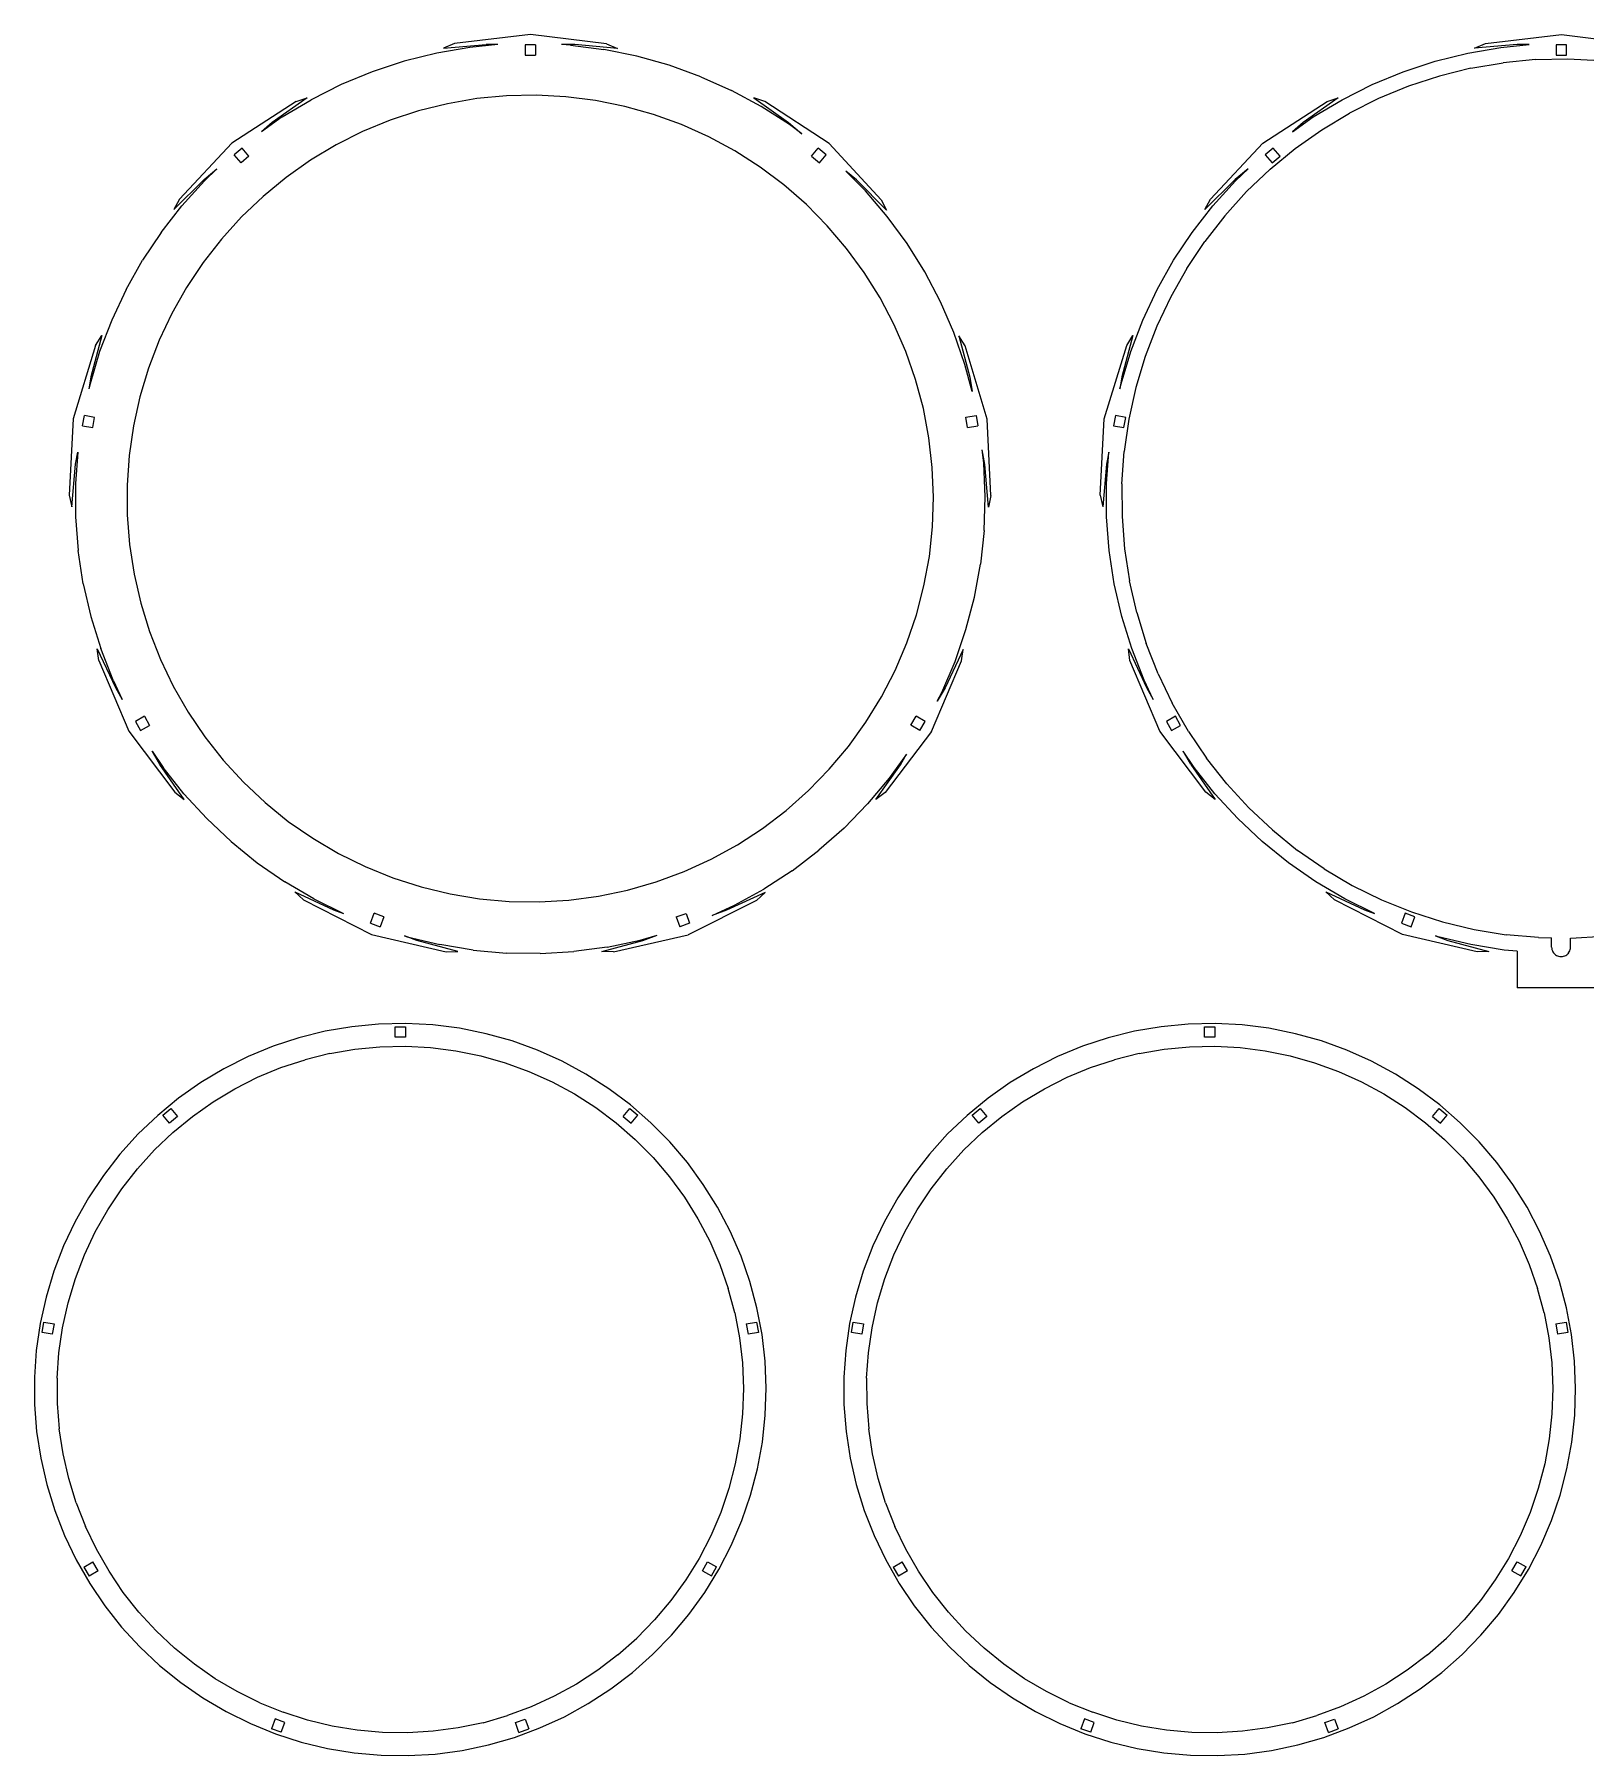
# Model space of a CAD drawing. Extents: x -761 to 761, y -265 to 265.
# Drawn here: x -378.2 to -80.7, y -65.1 to 264.9 of the extents above; entities that cross this region are included whole.
import ezdxf

# ---------------------------------------------------------------- set-up
doc = ezdxf.new("R2010")
doc.units = 0
doc.header["$MEASUREMENT"] = 0
doc.layers.get('0').update_dxf_attribs({"linetype": 'CONTINUOUS'})

msp = doc.modelspace()

# ---------------------------------------------------------------- linework, layer by layer
for p, q in [((-283.09, 264.85), (-297.68, 263.09)), ((-268.51, 263.04), (-283.09, 264.85)), ((-99.93, 263.09), (-85.34, 264.85)), ((-85.34, 264.85), (-70.76, 263.04)), ((-301.06, 261.27), (-307.32, 259.71)), ((-294.7, 262.36), (-301.06, 261.27)), ((-297.68, 263.09), (-299.76, 262.25)), ((-299.76, 262.25), (-291.61, 262.93)), ((-289.32, 262.92), (-294.7, 262.36)), ((-289.32, 262.92), (-291.61, 262.93)), ((-282.13, 262.86), (-284.13, 262.86)), ((-284.13, 262.86), (-284.13, 260.86)), ((-284.13, 260.86), (-282.13, 260.86)), ((-282.13, 262.86), (-282.13, 260.86)), ((-274.58, 262.9), (-277.17, 262.9)), ((-275.4, 262.78), (-277.17, 262.9)), ((-275.4, 262.78), (-269, 261.97)), ((-266.43, 262.18), (-274.58, 262.9)), ((-262.68, 260.69), (-269, 261.97)), ((-268.51, 263.04), (-266.43, 262.18)), ((-256.47, 258.95), (-262.68, 260.69)), ((-109.57, 259.71), (-103.31, 261.27)), ((-103.31, 261.27), (-96.95, 262.36)), ((-102.01, 262.25), (-99.93, 263.09)), ((-93.86, 262.93), (-102.01, 262.25)), ((-96.95, 262.36), (-91.57, 262.92)), ((-91.57, 262.92), (-93.86, 262.93)), ((-86.38, 262.86), (-86.38, 260.86)), ((-84.38, 262.86), (-86.38, 262.86)), ((-86.38, 260.86), (-84.38, 260.86)), ((-84.38, 260.86), (-84.38, 262.86)), ((-313.44, 257.7), (-319.4, 255.23)), ((-307.32, 259.71), (-313.44, 257.7)), ((-250.41, 256.75), (-256.47, 258.95)), ((-121.65, 255.23), (-115.69, 257.7)), ((-115.69, 257.7), (-109.57, 259.71)), ((-102.7, 258.37), (-108.75, 256.87)), ((-102.7, 258.37), (-96.56, 259.43)), ((-90.36, 260.02), (-96.56, 259.43)), ((-90.36, 260.02), (-84.13, 260.16)), ((-84.13, 260.16), (-77.91, 259.84)), ((-319.4, 255.23), (-325.16, 252.34)), ((-250.41, 256.75), (-244.52, 254.12)), ((-238.85, 251.05), (-244.52, 254.12)), ((-127.41, 252.34), (-121.65, 255.23)), ((-114.67, 254.93), (-120.42, 252.55)), ((-108.75, 256.87), (-114.67, 254.93)), ((-328.06, 251.98), (-340.39, 243.98)), ((-325.92, 252.67), (-332.62, 247.97)), ((-330.7, 249.03), (-325.16, 252.34)), ((-328.06, 251.98), (-325.92, 252.67)), ((-299.02, 251.57), (-304.57, 250.19)), ((-293.39, 252.54), (-299.02, 251.57)), ((-287.7, 253.08), (-293.39, 252.54)), ((-281.98, 253.21), (-287.7, 253.08)), ((-276.28, 252.91), (-281.98, 253.21)), ((-270.6, 252.2), (-276.28, 252.91)), ((-265, 251.06), (-270.6, 252.2)), ((-259.5, 249.52), (-265, 251.06)), ((-240.25, 252.67), (-233.57, 247.94)), ((-238.11, 251.97), (-240.25, 252.67)), ((-233.42, 247.58), (-238.85, 251.05)), ((-225.82, 243.93), (-238.11, 251.97)), ((-142.64, 243.98), (-130.31, 251.98)), ((-128.17, 252.67), (-134.87, 247.97)), ((-132.95, 249.03), (-127.41, 252.34)), ((-130.31, 251.98), (-128.17, 252.67)), ((-120.42, 252.55), (-125.99, 249.75)), ((-330.7, 249.03), (-334.71, 246.2)), ((-332.62, 247.97), (-334.71, 246.2)), ((-310, 248.4), (-315.28, 246.22)), ((-304.57, 250.19), (-310, 248.4)), ((-254.12, 247.57), (-259.5, 249.52)), ((-248.91, 245.23), (-254.12, 247.57)), ((-233.57, 247.94), (-231.05, 245.8)), ((-231.05, 245.8), (-233.42, 247.58)), ((-136.96, 246.2), (-132.95, 249.03)), ((-134.87, 247.97), (-136.96, 246.2)), ((-131.34, 246.55), (-125.99, 249.75)), ((-315.28, 246.22), (-320.39, 243.66)), ((-243.88, 242.51), (-248.91, 245.23)), ((-136.43, 242.97), (-131.34, 246.55)), ((-340.39, 243.98), (-350.42, 233.25)), ((-338.37, 243.07), (-339.9, 241.78)), ((-338.61, 240.25), (-339.9, 241.78)), ((-337.08, 241.54), (-338.61, 240.25)), ((-337.08, 241.54), (-338.37, 243.07)), ((-320.39, 243.66), (-325.3, 240.72)), ((-239.06, 239.43), (-243.88, 242.51)), ((-229.19, 241.54), (-227.9, 243.07)), ((-229.19, 241.54), (-227.66, 240.25)), ((-226.37, 241.78), (-227.9, 243.07)), ((-227.66, 240.25), (-226.37, 241.78)), ((-215.83, 233.15), (-225.82, 243.93)), ((-152.67, 233.25), (-142.64, 243.98)), ((-140.62, 243.07), (-142.15, 241.78)), ((-142.15, 241.78), (-140.86, 240.25)), ((-141.25, 239.01), (-136.43, 242.97)), ((-140.86, 240.25), (-139.33, 241.54)), ((-139.33, 241.54), (-140.62, 243.07)), ((-345.67, 237.03), (-343.22, 239.07)), ((-343.22, 239.07), (-345.62, 236.78)), ((-325.3, 240.72), (-329.97, 237.43)), ((-234.49, 236.01), (-239.06, 239.43)), ((-220.56, 236.95), (-222.6, 238.67)), ((-222.6, 238.67), (-218.86, 234.89)), ((-145.47, 239.07), (-147.92, 237.03)), ((-147.87, 236.78), (-145.47, 239.07)), ((-141.25, 239.01), (-145.76, 234.72)), ((-351.47, 231.26), (-345.67, 237.03)), ((-345.62, 236.78), (-349.95, 232)), ((-329.97, 237.43), (-334.39, 233.8)), ((-230.18, 232.25), (-234.49, 236.01)), ((-214.79, 231.16), (-220.56, 236.95)), ((-214.68, 229.98), (-218.86, 234.89)), ((-147.92, 237.03), (-153.72, 231.26)), ((-152.2, 232), (-147.87, 236.78)), ((-145.76, 234.72), (-149.94, 230.1)), ((-353.91, 226.91), (-349.95, 232)), ((-350.42, 233.25), (-351.47, 231.26)), ((-334.39, 233.8), (-338.53, 229.86)), ((-226.16, 228.18), (-230.18, 232.25)), ((-215.83, 233.15), (-214.79, 231.16)), ((-156.16, 226.91), (-152.2, 232)), ((-153.72, 231.26), (-152.67, 233.25)), ((-338.53, 229.86), (-342.37, 225.62)), ((-222.45, 223.83), (-226.16, 228.18)), ((-210.87, 224.78), (-214.68, 229.98)), ((-149.94, 230.1), (-153.77, 225.18)), ((-353.91, 226.91), (-357.49, 221.55)), ((-342.37, 225.62), (-345.88, 221.12)), ((-207.46, 219.31), (-210.87, 224.78)), ((-159.74, 221.55), (-156.16, 226.91)), ((-157.22, 220), (-153.77, 225.18)), ((-360.66, 215.93), (-357.49, 221.55)), ((-345.88, 221.12), (-349.05, 216.36)), ((-219.08, 219.22), (-222.45, 223.83)), ((-162.91, 215.93), (-159.74, 221.55)), ((-216.05, 214.37), (-219.08, 219.22)), ((-204.46, 213.6), (-207.46, 219.31)), ((-157.22, 220), (-160.29, 214.57)), ((-360.66, 215.93), (-363.41, 210.1)), ((-349.05, 216.36), (-351.86, 211.38)), ((-165.66, 210.1), (-162.91, 215.93)), ((-160.29, 214.57), (-162.94, 208.94)), ((-351.86, 211.38), (-354.29, 206.21)), ((-213.39, 209.31), (-216.05, 214.37)), ((-201.89, 207.68), (-204.46, 213.6)), ((-363.41, 210.1), (-365.72, 204.08)), ((-211.11, 204.07), (-213.39, 209.31)), ((-167.97, 204.08), (-165.66, 210.1)), ((-162.94, 208.94), (-165.17, 203.12)), ((-366.49, 205.23), (-370.78, 191.18)), ((-365.29, 207.14), (-367.39, 199.23)), ((-366.49, 205.23), (-365.29, 207.14)), ((-354.29, 206.21), (-356.34, 200.87)), ((-199.76, 201.6), (-201.89, 207.68)), ((-200.91, 207.09), (-198.83, 199.17)), ((-199.72, 205.18), (-200.91, 207.09)), ((-195.48, 191.11), (-199.72, 205.18)), ((-173.03, 191.18), (-168.74, 205.23)), ((-167.54, 207.14), (-169.64, 199.23)), ((-168.74, 205.23), (-167.54, 207.14)), ((-365.72, 204.08), (-367.57, 197.9)), ((-209.23, 198.68), (-211.11, 204.07)), ((-198.37, 196.43), (-199.76, 201.6)), ((-169.82, 197.9), (-167.97, 204.08)), ((-165.17, 203.12), (-166.97, 197.16)), ((-367.39, 199.23), (-367.8, 196.9)), ((-356.34, 200.87), (-357.99, 195.4)), ((-207.74, 193.16), (-209.23, 198.68)), ((-198.83, 199.17), (-198.37, 196.43)), ((-169.64, 199.23), (-170.05, 196.9)), ((-367.57, 197.9), (-367.8, 196.9)), ((-357.99, 195.4), (-359.22, 189.82)), ((-170.05, 196.9), (-169.82, 197.9)), ((-166.97, 197.16), (-168.31, 191.07)), ((-368.99, 189.81), (-368.65, 191.78)), ((-366.68, 191.44), (-368.65, 191.78)), ((-367.02, 189.47), (-366.68, 191.44)), ((-206.67, 187.54), (-207.74, 193.16)), ((-199.6, 191.46), (-197.63, 191.8)), ((-199.25, 189.49), (-199.6, 191.46)), ((-197.63, 191.8), (-197.28, 189.83)), ((-170.9, 191.78), (-171.24, 189.81)), ((-168.93, 191.44), (-170.9, 191.78)), ((-169.27, 189.47), (-168.93, 191.44)), ((-370.78, 191.18), (-371.55, 176.51)), ((-368.99, 189.81), (-367.02, 189.47)), ((-359.22, 189.82), (-360.05, 184.16)), ((-199.25, 189.49), (-197.28, 189.83)), ((-194.77, 176.44), (-195.48, 191.11)), ((-173.8, 176.51), (-173.03, 191.18)), ((-171.24, 189.81), (-169.27, 189.47)), ((-168.31, 191.07), (-169.21, 184.91)), ((-369.93, 184.78), (-370.35, 178.79)), ((-370.34, 182.46), (-369.93, 184.78)), ((-206.02, 181.86), (-206.67, 187.54)), ((-196.14, 182.63), (-196.44, 185.21)), ((-195.95, 182.4), (-196.44, 185.21)), ((-172.6, 178.79), (-172.18, 184.78)), ((-172.18, 184.78), (-172.59, 182.46)), ((-169.65, 178.69), (-169.21, 184.91)), ((-371.07, 174.31), (-370.34, 182.46)), ((-360.05, 184.16), (-360.45, 178.46)), ((-205.79, 176.15), (-206.02, 181.86)), ((-195.88, 176.19), (-196.14, 182.63)), ((-195.25, 174.24), (-195.95, 182.4)), ((-172.59, 182.46), (-173.32, 174.31)), ((-370.35, 178.79), (-370.33, 172.35)), ((-360.45, 178.46), (-360.43, 172.75)), ((-172.58, 172.35), (-172.6, 178.79)), ((-169.65, 178.69), (-169.63, 172.46)), ((-371.55, 176.51), (-371.07, 174.31)), ((-205.98, 170.44), (-205.79, 176.15)), ((-196.1, 169.74), (-195.88, 176.19)), ((-194.77, 176.44), (-195.25, 174.24)), ((-173.8, 176.51), (-173.32, 174.31)), ((-370.33, 172.35), (-369.83, 165.92)), ((-360.43, 172.75), (-359.99, 167.05)), ((-172.08, 165.92), (-172.58, 172.35)), ((-169.63, 172.46), (-169.14, 166.25)), ((-206.59, 164.76), (-205.98, 170.44)), ((-196.1, 169.74), (-196.79, 163.33)), ((-368.86, 159.54), (-369.83, 165.92)), ((-359.99, 167.05), (-359.12, 161.4)), ((-171.11, 159.54), (-172.08, 165.92)), ((-169.14, 166.25), (-168.21, 160.1)), ((-207.62, 159.14), (-206.59, 164.76)), ((-197.95, 156.99), (-196.79, 163.33)), ((-368.86, 159.54), (-367.42, 153.26)), ((-359.12, 161.4), (-357.85, 155.83)), ((-209.07, 153.6), (-207.62, 159.14)), ((-169.67, 153.26), (-171.11, 159.54)), ((-166.81, 154.02), (-168.21, 160.1)), ((-357.85, 155.83), (-356.16, 150.36)), ((-199.58, 150.75), (-197.95, 156.99)), ((-367.42, 153.26), (-365.52, 147.1)), ((-210.91, 148.2), (-209.07, 153.6)), ((-167.77, 147.1), (-169.67, 153.26)), ((-166.81, 154.02), (-164.98, 148.07)), ((-356.16, 150.36), (-354.08, 145.04)), ((-201.66, 144.65), (-199.58, 150.75)), ((-365.86, 144.82), (-366.17, 147.04)), ((-366.17, 147.04), (-362.7, 139.63)), ((-363.16, 141.09), (-365.52, 147.1)), ((-213.16, 142.94), (-210.91, 148.2)), ((-200.07, 146.97), (-203.57, 139.57)), ((-200.39, 144.75), (-200.07, 146.97)), ((-168.42, 147.04), (-164.95, 139.63)), ((-168.11, 144.82), (-168.42, 147.04)), ((-165.41, 141.09), (-167.77, 147.1)), ((-162.71, 142.27), (-164.98, 148.07)), ((-365.86, 144.82), (-360.12, 131.29)), ((-354.08, 145.04), (-351.61, 139.89)), ((-215.78, 137.86), (-213.16, 142.94)), ((-206.18, 131.24), (-200.39, 144.75)), ((-204.19, 138.72), (-201.66, 144.65)), ((-162.37, 131.29), (-168.11, 144.82)), ((-162.71, 142.27), (-160.01, 136.65)), ((-363.16, 141.09), (-361.38, 137.36)), ((-362.7, 139.63), (-361.38, 137.36)), ((-351.61, 139.89), (-348.76, 134.93)), ((-203.57, 139.57), (-205.07, 137.02)), ((-205.07, 137.02), (-204.19, 138.72)), ((-163.63, 137.36), (-165.41, 141.09)), ((-164.95, 139.63), (-163.63, 137.36)), ((-218.77, 132.99), (-215.78, 137.86)), ((-156.91, 131.25), (-160.01, 136.65)), ((-357.14, 134.13), (-358.87, 133.12)), ((-358.87, 133.12), (-357.87, 131.39)), ((-357.87, 131.39), (-356.14, 132.39)), ((-357.14, 134.13), (-356.14, 132.39)), ((-348.76, 134.93), (-345.56, 130.2)), ((-222.12, 128.35), (-218.77, 132.99)), ((-210.12, 132.42), (-209.12, 134.15)), ((-208.39, 131.42), (-210.12, 132.42)), ((-207.38, 133.15), (-209.12, 134.15)), ((-208.39, 131.42), (-207.38, 133.15)), ((-159.39, 134.13), (-161.12, 133.12)), ((-161.12, 133.12), (-160.12, 131.39)), ((-160.12, 131.39), (-158.39, 132.39)), ((-158.39, 132.39), (-159.39, 134.13)), ((-360.12, 131.29), (-351.28, 119.56)), ((-345.56, 130.2), (-342.01, 125.71)), ((-206.18, 131.24), (-215.06, 119.54)), ((-153.53, 119.56), (-162.37, 131.29)), ((-156.91, 131.25), (-153.42, 126.09)), ((-355.64, 127.44), (-353.55, 124.34)), ((-354.19, 124.89), (-355.64, 127.44)), ((-342.01, 125.71), (-338.15, 121.5)), ((-225.79, 123.98), (-222.12, 128.35)), ((-210.96, 126.9), (-214.3, 122.27)), ((-212.14, 124.86), (-210.96, 126.9)), ((-156.44, 124.89), (-157.89, 127.44)), ((-155.8, 124.34), (-157.89, 127.44)), ((-149.56, 121.2), (-153.42, 126.09)), ((-349.5, 118.18), (-354.19, 124.89)), ((-349.55, 119.29), (-353.55, 124.34)), ((-229.78, 119.88), (-225.79, 123.98)), ((-214.3, 122.27), (-218.45, 117.33)), ((-216.84, 118.17), (-212.14, 124.86)), ((-156.44, 124.89), (-151.75, 118.18)), ((-151.8, 119.29), (-155.8, 124.34)), ((-351.28, 119.56), (-349.5, 118.18)), ((-345.19, 114.54), (-349.55, 119.29)), ((-338.15, 121.5), (-333.98, 117.59)), ((-234.07, 116.1), (-229.78, 119.88)), ((-215.06, 119.54), (-216.84, 118.17)), ((-151.75, 118.18), (-153.53, 119.56)), ((-147.44, 114.54), (-151.8, 119.29)), ((-149.56, 121.2), (-145.34, 116.61)), ((-333.98, 117.59), (-329.54, 113.99)), ((-238.62, 112.64), (-234.07, 116.1)), ((-222.95, 112.71), (-218.45, 117.33)), ((-140.8, 112.35), (-145.34, 116.61)), ((-345.19, 114.54), (-340.49, 110.12)), ((-329.54, 113.99), (-324.84, 110.74)), ((-243.41, 109.52), (-238.62, 112.64)), ((-222.95, 112.71), (-227.78, 108.44)), ((-142.74, 110.12), (-147.44, 114.54)), ((-140.8, 112.35), (-135.96, 108.43)), ((-340.49, 110.12), (-335.48, 106.07)), ((-324.84, 110.74), (-319.91, 107.84)), ((-248.42, 106.77), (-243.41, 109.52)), ((-137.73, 106.07), (-142.74, 110.12)), ((-335.48, 106.07), (-330.18, 102.39)), ((-319.91, 107.84), (-314.79, 105.31)), ((-253.62, 104.39), (-248.42, 106.77)), ((-232.91, 104.54), (-227.78, 108.44)), ((-132.43, 102.39), (-137.73, 106.07)), ((-130.84, 104.88), (-135.96, 108.43)), ((-324.62, 99.12), (-330.18, 102.39)), ((-314.79, 105.31), (-309.49, 103.16)), ((-309.49, 103.16), (-304.05, 101.42)), ((-264.47, 100.83), (-258.98, 102.41)), ((-258.98, 102.41), (-253.62, 104.39)), ((-232.91, 104.54), (-238.32, 101.02)), ((-126.87, 99.12), (-132.43, 102.39)), ((-130.84, 104.88), (-125.47, 101.72)), ((-326.64, 98.97), (-328.31, 100.48)), ((-328.31, 100.48), (-320.89, 97.03)), ((-324.62, 99.12), (-318.97, 96.33)), ((-304.05, 101.42), (-298.49, 100.08)), ((-298.49, 100.08), (-292.85, 99.15)), ((-292.85, 99.15), (-287.15, 98.64)), ((-275.73, 98.9), (-270.07, 99.65)), ((-270.07, 99.65), (-264.47, 100.83)), ((-238.08, 100.36), (-245.51, 96.94)), ((-243.97, 97.92), (-238.32, 101.02)), ((-239.75, 98.85), (-238.08, 100.36)), ((-130.56, 100.48), (-123.14, 97.03)), ((-128.89, 98.97), (-130.56, 100.48)), ((-121.22, 96.33), (-126.87, 99.12)), ((-125.47, 101.72), (-119.88, 98.96)), ((-326.64, 98.97), (-313.56, 92.28)), ((-320.89, 97.03), (-318.97, 96.33)), ((-313.78, 94.49), (-313.09, 96.37)), ((-311.21, 95.68), (-313.09, 96.37)), ((-287.15, 98.64), (-281.44, 98.56)), ((-281.44, 98.56), (-275.73, 98.9)), ((-255.12, 95.66), (-253.24, 96.34)), ((-253.24, 96.34), (-252.56, 94.46)), ((-239.75, 98.85), (-252.86, 92.23)), ((-248.27, 95.95), (-243.97, 97.92)), ((-245.51, 96.94), (-248.27, 95.95)), ((-115.81, 92.28), (-128.89, 98.97)), ((-123.14, 97.03), (-121.22, 96.33)), ((-119.88, 98.96), (-114.11, 96.63)), ((-115.34, 96.37), (-116.03, 94.49)), ((-113.46, 95.68), (-115.34, 96.37)), ((-114.11, 96.63), (-108.17, 94.72)), ((-313.78, 94.49), (-311.9, 93.8)), ((-311.21, 95.68), (-311.9, 93.8)), ((-255.12, 95.66), (-254.44, 93.78)), ((-252.56, 94.46), (-254.44, 93.78)), ((-116.03, 94.49), (-114.15, 93.8)), ((-114.15, 93.8), (-113.46, 95.68)), ((-108.17, 94.72), (-102.12, 93.26)), ((-102.12, 93.26), (-95.97, 92.25)), ((-313.56, 92.28), (-299.25, 88.96)), ((-307.23, 92.04), (-306.72, 91.88)), ((-304.9, 91.18), (-307.23, 92.04)), ((-306.72, 91.88), (-300.45, 90.37)), ((-297, 89.04), (-304.9, 91.18)), ((-294.09, 89.32), (-300.45, 90.37)), ((-294.09, 89.32), (-287.67, 88.75)), ((-268.39, 89.89), (-274.78, 89.03)), ((-269.43, 89.06), (-261.53, 91.17)), ((-268.39, 89.89), (-262.08, 91.21)), ((-267.19, 88.97), (-252.86, 92.23)), ((-262.08, 91.21), (-258.82, 92.15)), ((-261.53, 91.17), (-258.82, 92.15)), ((-101.5, 88.96), (-115.81, 92.28)), ((-109.48, 92.04), (-107.15, 91.18)), ((-108.97, 91.88), (-109.48, 92.04)), ((-102.7, 90.37), (-108.97, 91.88)), ((-107.15, 91.18), (-99.25, 89.04)), ((-96.34, 89.32), (-102.7, 90.37)), ((-93.82, 89.09), (-96.34, 89.32)), ((-89.76, 91.7), (-95.97, 92.25)), ((-93.82, 89.09), (-93.82, 82.08)), ((-89.76, 91.7), (-87.23, 91.66)), ((-87.23, 89.87), (-87.23, 91.66)), ((-87.23, 89.87), (-87.21, 89.63)), ((-87.21, 89.63), (-87.17, 89.4)), ((-87.17, 89.4), (-87.09, 89.17)), ((-87.09, 89.17), (-86.99, 88.96)), ((-83.85, 88.96), (-83.75, 89.17)), ((-83.75, 89.17), (-83.67, 89.4)), ((-83.67, 89.4), (-83.62, 89.63)), ((-83.62, 89.63), (-83.61, 89.87)), ((-83.61, 91.61), (-83.53, 91.61)), ((-83.61, 89.87), (-83.61, 91.61)), ((-83.53, 91.61), (-77.32, 91.97)), ((-299.25, 88.96), (-297, 89.04)), ((-281.22, 88.65), (-287.67, 88.75)), ((-281.22, 88.65), (-274.78, 89.03)), ((-267.19, 88.97), (-269.43, 89.06)), ((-99.25, 89.04), (-101.5, 88.96)), ((-86.99, 88.96), (-86.85, 88.77)), ((-86.7, 88.59), (-86.85, 88.77)), ((-86.7, 88.59), (-86.52, 88.43)), ((-86.52, 88.43), (-86.32, 88.3)), ((-86.32, 88.3), (-86.11, 88.19)), ((-86.11, 88.19), (-85.89, 88.12)), ((-85.89, 88.12), (-85.65, 88.07)), ((-85.65, 88.07), (-85.42, 88.06)), ((-85.42, 88.06), (-85.18, 88.07)), ((-85.18, 88.07), (-84.95, 88.12)), ((-84.95, 88.12), (-84.73, 88.19)), ((-84.73, 88.19), (-84.51, 88.3)), ((-84.51, 88.3), (-84.32, 88.43)), ((-84.32, 88.43), (-84.14, 88.59)), ((-83.98, 88.77), (-84.14, 88.59)), ((-83.98, 88.77), (-83.85, 88.96)), ((-77.03, 82.08), (-93.82, 82.08)), ((-322.49, 73.75), (-327.53, 72.5)), ((-317.38, 74.63), (-322.49, 73.75)), ((-312.22, 75.13), (-317.38, 74.63)), ((-307.03, 75.24), (-312.22, 75.13)), ((-309.07, 72.63), (-309.07, 74.63)), ((-309.07, 74.63), (-307.07, 74.63)), ((-307.07, 72.63), (-309.07, 72.63)), ((-307.07, 74.63), (-307.07, 72.63)), ((-301.85, 74.97), (-307.03, 75.24)), ((-296.7, 74.32), (-301.85, 74.97)), ((-291.62, 73.29), (-296.7, 74.32)), ((-286.62, 71.89), (-291.62, 73.29)), ((-167.24, 73.75), (-172.28, 72.5)), ((-162.13, 74.63), (-167.24, 73.75)), ((-156.97, 75.13), (-162.13, 74.63)), ((-151.78, 75.24), (-156.97, 75.13)), ((-153.82, 72.63), (-153.82, 74.63)), ((-153.82, 74.63), (-151.82, 74.63)), ((-151.82, 72.63), (-153.82, 72.63)), ((-151.82, 74.63), (-151.82, 72.63)), ((-146.6, 74.97), (-151.78, 75.24)), ((-141.45, 74.32), (-146.6, 74.97)), ((-136.37, 73.29), (-141.45, 74.32)), ((-131.37, 71.89), (-136.37, 73.29)), ((-332.45, 70.88), (-337.25, 68.9)), ((-327.53, 72.5), (-332.45, 70.88)), ((-321.59, 69.48), (-326.32, 68.3)), ((-321.59, 69.48), (-316.8, 70.3)), ((-316.8, 70.3), (-311.96, 70.76)), ((-311.96, 70.76), (-307.09, 70.87)), ((-307.09, 70.87), (-302.24, 70.62)), ((-302.24, 70.62), (-297.41, 70.01)), ((-297.41, 70.01), (-292.64, 69.04)), ((-281.74, 70.13), (-286.62, 71.89)), ((-277.01, 68), (-281.74, 70.13)), ((-177.2, 70.88), (-182, 68.9)), ((-172.28, 72.5), (-177.2, 70.88)), ((-166.34, 69.48), (-171.07, 68.3)), ((-166.34, 69.48), (-161.55, 70.3)), ((-161.55, 70.3), (-156.71, 70.76)), ((-156.71, 70.76), (-151.84, 70.87)), ((-151.84, 70.87), (-146.99, 70.62)), ((-146.99, 70.62), (-142.16, 70.01)), ((-142.16, 70.01), (-137.39, 69.04)), ((-126.49, 70.13), (-131.37, 71.89)), ((-121.76, 68), (-126.49, 70.13)), ((-341.89, 66.57), (-346.34, 63.91)), ((-337.25, 68.9), (-341.89, 66.57)), ((-335.43, 64.93), (-330.94, 66.78)), ((-330.94, 66.78), (-326.32, 68.3)), ((-292.64, 69.04), (-287.96, 67.73)), ((-287.96, 67.73), (-283.38, 66.07)), ((-283.38, 66.07), (-278.95, 64.08)), ((-272.45, 65.54), (-277.01, 68)), ((-186.64, 66.57), (-191.09, 63.91)), ((-182, 68.9), (-186.64, 66.57)), ((-180.18, 64.93), (-175.69, 66.78)), ((-175.69, 66.78), (-171.07, 68.3)), ((-137.39, 69.04), (-132.71, 67.73)), ((-132.71, 67.73), (-128.13, 66.07)), ((-128.13, 66.07), (-123.7, 64.08)), ((-117.2, 65.54), (-121.76, 68)), ((-346.34, 63.91), (-350.58, 60.92)), ((-343.95, 60.24), (-339.78, 62.74)), ((-339.78, 62.74), (-335.43, 64.93)), ((-278.95, 64.08), (-274.67, 61.77)), ((-268.08, 62.74), (-272.45, 65.54)), ((-263.93, 59.63), (-268.08, 62.74)), ((-191.09, 63.91), (-195.33, 60.92)), ((-188.7, 60.24), (-184.53, 62.74)), ((-184.53, 62.74), (-180.18, 64.93)), ((-123.7, 64.08), (-119.42, 61.77)), ((-112.83, 62.74), (-117.2, 65.54)), ((-108.68, 59.63), (-112.83, 62.74)), ((-350.58, 60.92), (-354.59, 57.63)), ((-347.93, 57.44), (-343.95, 60.24)), ((-274.67, 61.77), (-270.57, 59.15)), ((-260.02, 56.22), (-263.93, 59.63)), ((-195.33, 60.92), (-199.34, 57.63)), ((-192.68, 57.44), (-188.7, 60.24)), ((-119.42, 61.77), (-115.32, 59.15)), ((-104.77, 56.22), (-108.68, 59.63)), ((-354.59, 57.63), (-358.34, 54.06)), ((-353.63, 57.65), (-352.1, 58.94)), ((-352.34, 56.12), (-353.63, 57.65)), ((-350.81, 57.41), (-352.34, 56.12)), ((-352.1, 58.94), (-350.81, 57.41)), ((-351.69, 54.36), (-347.93, 57.44)), ((-270.57, 59.15), (-266.68, 56.23)), ((-266.68, 56.23), (-263.01, 53.03)), ((-265.34, 57.41), (-264.05, 58.94)), ((-265.34, 57.41), (-263.81, 56.12)), ((-264.05, 58.94), (-262.52, 57.65)), ((-263.81, 56.12), (-262.52, 57.65)), ((-256.37, 52.53), (-260.02, 56.22)), ((-199.34, 57.63), (-203.09, 54.06)), ((-198.38, 57.65), (-196.85, 58.94)), ((-197.09, 56.12), (-198.38, 57.65)), ((-195.56, 57.41), (-197.09, 56.12)), ((-196.85, 58.94), (-195.56, 57.41)), ((-196.44, 54.36), (-192.68, 57.44)), ((-115.32, 59.15), (-111.43, 56.23)), ((-111.43, 56.23), (-107.76, 53.03)), ((-110.09, 57.41), (-108.8, 58.94)), ((-110.09, 57.41), (-108.56, 56.12)), ((-108.8, 58.94), (-107.27, 57.65)), ((-108.56, 56.12), (-107.27, 57.65)), ((-101.12, 52.53), (-104.77, 56.22)), ((-358.34, 54.06), (-361.83, 50.21)), ((-355.21, 51), (-351.69, 54.36)), ((-263.01, 53.03), (-259.59, 49.58)), ((-203.09, 54.06), (-206.58, 50.21)), ((-199.96, 51), (-196.44, 54.36)), ((-107.76, 53.03), (-104.34, 49.58)), ((-361.83, 50.21), (-365.01, 46.12)), ((-358.48, 47.4), (-355.21, 51)), ((-259.59, 49.58), (-256.43, 45.87)), ((-253, 48.59), (-256.37, 52.53)), ((-206.58, 50.21), (-209.76, 46.12)), ((-203.23, 47.4), (-199.96, 51)), ((-104.34, 49.58), (-101.18, 45.87)), ((-97.75, 48.59), (-101.12, 52.53)), ((-361.47, 43.56), (-358.48, 47.4)), ((-249.94, 44.4), (-253, 48.59)), ((-206.22, 43.56), (-203.23, 47.4)), ((-94.69, 44.4), (-97.75, 48.59)), ((-365.01, 46.12), (-367.89, 41.8)), ((-364.17, 39.51), (-361.47, 43.56)), ((-256.43, 45.87), (-253.56, 41.95)), ((-247.19, 40), (-249.94, 44.4)), ((-209.76, 46.12), (-212.64, 41.8)), ((-208.92, 39.51), (-206.22, 43.56)), ((-101.18, 45.87), (-98.31, 41.95)), ((-91.94, 40), (-94.69, 44.4)), ((-367.89, 41.8), (-370.44, 37.28)), ((-253.56, 41.95), (-250.99, 37.82)), ((-244.78, 35.41), (-247.19, 40)), ((-212.64, 41.8), (-215.19, 37.28)), ((-98.31, 41.95), (-95.74, 37.82)), ((-89.53, 35.41), (-91.94, 40)), ((-370.44, 37.28), (-372.65, 32.59)), ((-366.56, 35.28), (-364.17, 39.51)), ((-250.99, 37.82), (-248.72, 33.52)), ((-215.19, 37.28), (-217.4, 32.59)), ((-211.31, 35.28), (-208.92, 39.51)), ((-95.74, 37.82), (-93.47, 33.52)), ((-368.63, 30.88), (-366.56, 35.28)), ((-248.72, 33.52), (-246.78, 29.06)), ((-242.71, 30.65), (-244.78, 35.41)), ((-213.38, 30.88), (-211.31, 35.28)), ((-93.47, 33.52), (-91.53, 29.06)), ((-87.46, 30.65), (-89.53, 35.41)), ((-372.65, 32.59), (-374.51, 27.75)), ((-370.37, 26.34), (-368.63, 30.88)), ((-241, 25.76), (-242.71, 30.65)), ((-217.4, 32.59), (-219.26, 27.75)), ((-215.12, 26.34), (-213.38, 30.88)), ((-85.75, 25.76), (-87.46, 30.65)), ((-374.51, 27.75), (-376, 22.78)), ((-246.78, 29.06), (-245.18, 24.47)), ((-219.26, 27.75), (-220.75, 22.78)), ((-91.53, 29.06), (-89.93, 24.47)), ((-371.77, 21.68), (-370.37, 26.34)), ((-243.92, 19.77), (-245.18, 24.47)), ((-239.65, 20.75), (-241, 25.76)), ((-216.52, 21.68), (-215.12, 26.34)), ((-88.67, 19.77), (-89.93, 24.47)), ((-84.4, 20.75), (-85.75, 25.76)), ((-376, 22.78), (-377.13, 17.72)), ((-372.82, 16.93), (-371.77, 21.68)), ((-238.68, 15.65), (-239.65, 20.75)), ((-220.75, 22.78), (-221.88, 17.72)), ((-217.57, 16.93), (-216.52, 21.68)), ((-83.43, 15.65), (-84.4, 20.75)), ((-377.13, 17.72), (-377.87, 12.58)), ((-376.77, 16.01), (-376.43, 17.98)), ((-376.43, 17.98), (-374.46, 17.64)), ((-374.46, 17.64), (-374.8, 15.67)), ((-373.52, 12.12), (-372.82, 16.93)), ((-243.92, 19.77), (-243.01, 14.99)), ((-241.69, 17.65), (-239.72, 18)), ((-241.69, 17.65), (-241.35, 15.68)), ((-239.72, 18), (-239.38, 16.03)), ((-221.88, 17.72), (-222.62, 12.58)), ((-221.52, 16.01), (-221.18, 17.98)), ((-221.18, 17.98), (-219.21, 17.64)), ((-219.21, 17.64), (-219.55, 15.67)), ((-218.27, 12.12), (-217.57, 16.93)), ((-88.67, 19.77), (-87.76, 14.99)), ((-86.44, 17.65), (-84.47, 18)), ((-86.44, 17.65), (-86.1, 15.68)), ((-84.47, 18), (-84.13, 16.03)), ((-374.8, 15.67), (-376.77, 16.01)), ((-243.01, 14.99), (-242.45, 10.16)), ((-239.38, 16.03), (-241.35, 15.68)), ((-238.09, 10.5), (-238.68, 15.65)), ((-219.55, 15.67), (-221.52, 16.01)), ((-87.76, 14.99), (-87.2, 10.16)), ((-84.13, 16.03), (-86.1, 15.68)), ((-82.84, 10.5), (-83.43, 15.65)), ((-377.87, 12.58), (-378.24, 7.41)), ((-373.87, 7.26), (-373.52, 12.12)), ((-242.45, 10.16), (-242.25, 5.3)), ((-237.88, 5.31), (-238.09, 10.5)), ((-222.62, 12.58), (-222.99, 7.41)), ((-218.62, 7.26), (-218.27, 12.12)), ((-87.2, 10.16), (-87, 5.3)), ((-82.63, 5.31), (-82.84, 10.5)), ((-378.24, 7.41), (-378.22, 2.22)), ((-373.87, 7.26), (-373.85, 2.4)), ((-222.99, 7.41), (-222.97, 2.22)), ((-218.62, 7.26), (-218.6, 2.4)), ((-242.25, 5.3), (-242.42, 0.44)), ((-238.05, 0.13), (-237.88, 5.31)), ((-87, 5.3), (-87.17, 0.44)), ((-82.8, 0.13), (-82.63, 5.31)), ((-378.22, 2.22), (-377.82, -2.95)), ((-373.85, 2.4), (-373.47, -2.45)), ((-242.42, 0.44), (-242.94, -4.4)), ((-238.61, -5.03), (-238.05, 0.13)), ((-222.97, 2.22), (-222.57, -2.95)), ((-218.6, 2.4), (-218.22, -2.45)), ((-87.17, 0.44), (-87.69, -4.4)), ((-83.36, -5.03), (-82.8, 0.13)), ((-377.82, -2.95), (-377.03, -8.08)), ((-372.74, -7.26), (-373.47, -2.45)), ((-222.57, -2.95), (-221.78, -8.08)), ((-217.49, -7.26), (-218.22, -2.45)), ((-242.94, -4.4), (-243.81, -9.18)), ((-239.55, -10.13), (-238.61, -5.03)), ((-87.69, -4.4), (-88.56, -9.18)), ((-84.3, -10.13), (-83.36, -5.03)), ((-377.03, -8.08), (-375.88, -13.13)), ((-371.65, -12), (-372.74, -7.26)), ((-243.81, -9.18), (-245.04, -13.89)), ((-221.78, -8.08), (-220.63, -13.13)), ((-216.4, -12), (-217.49, -7.26)), ((-88.56, -9.18), (-89.79, -13.89)), ((-375.88, -13.13), (-374.35, -18.09)), ((-370.22, -16.64), (-371.65, -12)), ((-240.86, -15.15), (-239.55, -10.13)), ((-220.63, -13.13), (-219.1, -18.09)), ((-214.97, -16.64), (-216.4, -12)), ((-85.61, -15.15), (-84.3, -10.13)), ((-245.04, -13.89), (-246.61, -18.49)), ((-242.53, -20.06), (-240.86, -15.15)), ((-89.79, -13.89), (-91.36, -18.49)), ((-87.28, -20.06), (-85.61, -15.15)), ((-374.35, -18.09), (-372.45, -22.92)), ((-370.22, -16.64), (-368.44, -21.17)), ((-246.61, -18.49), (-248.52, -22.96)), ((-219.1, -18.09), (-217.2, -22.92)), ((-214.97, -16.64), (-213.19, -21.17)), ((-91.36, -18.49), (-93.27, -22.96)), ((-372.45, -22.92), (-370.21, -27.59)), ((-366.34, -25.56), (-368.44, -21.17)), ((-248.52, -22.96), (-250.76, -27.29)), ((-244.57, -24.83), (-242.53, -20.06)), ((-217.2, -22.92), (-214.96, -27.59)), ((-211.09, -25.56), (-213.19, -21.17)), ((-93.27, -22.96), (-95.51, -27.29)), ((-89.32, -24.83), (-87.28, -20.06)), ((-363.92, -29.78), (-366.34, -25.56)), ((-246.95, -29.44), (-244.57, -24.83)), ((-208.67, -29.78), (-211.09, -25.56)), ((-91.7, -29.44), (-89.32, -24.83)), ((-370.21, -27.59), (-367.63, -32.09)), ((-368.75, -28.96), (-367.02, -27.95)), ((-368.75, -28.96), (-367.74, -30.69)), ((-366.01, -29.68), (-367.74, -30.69)), ((-366.01, -29.68), (-367.02, -27.95)), ((-250.76, -27.29), (-253.3, -31.43)), ((-250.12, -29.66), (-249.12, -27.93)), ((-250.12, -29.66), (-248.39, -30.67)), ((-249.66, -33.85), (-246.95, -29.44)), ((-249.12, -27.93), (-247.39, -28.94)), ((-248.39, -30.67), (-247.39, -28.94)), ((-214.96, -27.59), (-212.38, -32.09)), ((-213.5, -28.96), (-211.77, -27.95)), ((-213.5, -28.96), (-212.49, -30.69)), ((-210.76, -29.68), (-212.49, -30.69)), ((-210.76, -29.68), (-211.77, -27.95)), ((-95.51, -27.29), (-98.05, -31.43)), ((-94.87, -29.66), (-93.87, -27.93)), ((-94.87, -29.66), (-93.14, -30.67)), ((-94.41, -33.85), (-91.7, -29.44)), ((-93.87, -27.93), (-92.14, -28.94)), ((-93.14, -30.67), (-92.14, -28.94)), ((-367.63, -32.09), (-364.72, -36.39)), ((-361.19, -33.81), (-363.92, -29.78)), ((-253.3, -31.43), (-256.15, -35.37)), ((-212.38, -32.09), (-209.47, -36.39)), ((-205.94, -33.81), (-208.67, -29.78)), ((-98.05, -31.43), (-100.9, -35.37)), ((-358.18, -37.62), (-361.19, -33.81)), ((-256.15, -35.37), (-259.28, -39.1)), ((-252.7, -38.06), (-249.66, -33.85)), ((-202.93, -37.62), (-205.94, -33.81)), ((-100.9, -35.37), (-104.03, -39.1)), ((-97.45, -38.06), (-94.41, -33.85)), ((-364.72, -36.39), (-361.51, -40.46)), ((-354.89, -41.2), (-358.18, -37.62)), ((-259.28, -39.1), (-262.67, -42.58)), ((-256.04, -42.03), (-252.7, -38.06)), ((-209.47, -36.39), (-206.26, -40.46)), ((-199.64, -41.2), (-202.93, -37.62)), ((-104.03, -39.1), (-107.42, -42.58)), ((-100.79, -42.03), (-97.45, -38.06)), ((-361.51, -40.46), (-358, -44.28)), ((-351.34, -44.53), (-354.89, -41.2)), ((-266.32, -45.8), (-262.67, -42.58)), ((-259.66, -45.75), (-256.04, -42.03)), ((-206.26, -40.46), (-202.75, -44.28)), ((-196.09, -44.53), (-199.64, -41.2)), ((-111.07, -45.8), (-107.42, -42.58)), ((-104.41, -45.75), (-100.79, -42.03)), ((-358, -44.28), (-354.22, -47.83)), ((-347.56, -47.59), (-351.34, -44.53)), ((-266.32, -45.8), (-270.19, -48.75)), ((-263.54, -49.18), (-259.66, -45.75)), ((-202.75, -44.28), (-198.97, -47.83)), ((-192.31, -47.59), (-196.09, -44.53)), ((-111.07, -45.8), (-114.94, -48.75)), ((-108.29, -49.18), (-104.41, -45.75)), ((-354.22, -47.83), (-350.18, -51.09)), ((-343.56, -50.37), (-347.56, -47.59)), ((-270.19, -48.75), (-274.27, -51.4)), ((-267.67, -52.32), (-263.54, -49.18)), ((-198.97, -47.83), (-194.93, -51.09)), ((-188.31, -50.37), (-192.31, -47.59)), ((-114.94, -48.75), (-119.02, -51.4)), ((-112.42, -52.32), (-108.29, -49.18)), ((-350.18, -51.09), (-345.92, -54.05)), ((-339.37, -52.83), (-343.56, -50.37)), ((-274.27, -51.4), (-278.53, -53.74)), ((-272.02, -55.15), (-267.67, -52.32)), ((-194.93, -51.09), (-190.67, -54.05)), ((-184.12, -52.83), (-188.31, -50.37)), ((-119.02, -51.4), (-123.28, -53.74)), ((-116.77, -55.15), (-112.42, -52.32)), ((-345.92, -54.05), (-341.45, -56.68)), ((-335.01, -54.99), (-339.37, -52.83)), ((-335.01, -54.99), (-330.5, -56.81)), ((-282.95, -55.76), (-287.52, -57.45)), ((-278.53, -53.74), (-282.95, -55.76)), ((-276.57, -57.65), (-272.02, -55.15)), ((-190.67, -54.05), (-186.2, -56.68)), ((-179.76, -54.99), (-184.12, -52.83)), ((-179.76, -54.99), (-175.25, -56.81)), ((-127.7, -55.76), (-132.27, -57.45)), ((-123.28, -53.74), (-127.7, -55.76)), ((-121.32, -57.65), (-116.77, -55.15)), ((-341.45, -56.68), (-336.8, -58.98)), ((-336.8, -58.98), (-331.99, -60.92)), ((-332.09, -58.08), (-332.77, -59.96)), ((-330.21, -58.76), (-332.09, -58.08)), ((-330.89, -60.64), (-330.21, -58.76)), ((-325.87, -58.3), (-330.5, -56.81)), ((-321.14, -59.44), (-325.87, -58.3)), ((-292.19, -58.8), (-296.95, -59.8)), ((-292.19, -58.8), (-287.52, -57.45)), ((-285.99, -58.78), (-284.11, -58.1)), ((-285.31, -60.66), (-285.99, -58.78)), ((-284.11, -58.1), (-283.43, -59.98)), ((-281.29, -59.81), (-276.57, -57.65)), ((-186.2, -56.68), (-181.55, -58.98)), ((-181.55, -58.98), (-176.74, -60.92)), ((-176.84, -58.08), (-177.52, -59.96)), ((-174.96, -58.76), (-176.84, -58.08)), ((-175.64, -60.64), (-174.96, -58.76)), ((-170.62, -58.3), (-175.25, -56.81)), ((-165.89, -59.44), (-170.62, -58.3)), ((-136.94, -58.8), (-141.7, -59.8)), ((-136.94, -58.8), (-132.27, -57.45)), ((-130.74, -58.78), (-128.86, -58.1)), ((-130.06, -60.66), (-130.74, -58.78)), ((-128.86, -58.1), (-128.18, -59.98)), ((-126.04, -59.81), (-121.32, -57.65)), ((-330.89, -60.64), (-332.77, -59.96)), ((-331.99, -60.92), (-327.05, -62.51)), ((-327.05, -62.51), (-322.01, -63.72)), ((-316.34, -60.23), (-321.14, -59.44)), ((-311.49, -60.66), (-316.34, -60.23)), ((-306.63, -60.73), (-311.49, -60.66)), ((-301.77, -60.44), (-306.63, -60.73)), ((-296.95, -59.8), (-301.77, -60.44)), ((-291.14, -63.04), (-286.15, -61.61)), ((-286.15, -61.61), (-281.29, -59.81)), ((-285.31, -60.66), (-283.43, -59.98)), ((-175.64, -60.64), (-177.52, -59.96)), ((-176.74, -60.92), (-171.8, -62.51)), ((-171.8, -62.51), (-166.76, -63.72)), ((-161.09, -60.23), (-165.89, -59.44)), ((-156.24, -60.66), (-161.09, -60.23)), ((-151.38, -60.73), (-156.24, -60.66)), ((-146.52, -60.44), (-151.38, -60.73)), ((-141.7, -59.8), (-146.52, -60.44)), ((-135.89, -63.04), (-130.9, -61.61)), ((-130.9, -61.61), (-126.04, -59.81)), ((-130.06, -60.66), (-128.18, -59.98)), ((-322.01, -63.72), (-316.89, -64.56)), ((-316.89, -64.56), (-311.72, -65.02)), ((-311.72, -65.02), (-306.53, -65.1)), ((-306.53, -65.1), (-301.35, -64.8)), ((-301.35, -64.8), (-296.21, -64.11)), ((-296.21, -64.11), (-291.14, -63.04)), ((-166.76, -63.72), (-161.64, -64.56)), ((-161.64, -64.56), (-156.47, -65.02)), ((-156.47, -65.02), (-151.28, -65.1)), ((-151.28, -65.1), (-146.1, -64.8)), ((-146.1, -64.8), (-140.96, -64.11)), ((-140.96, -64.11), (-135.89, -63.04))]:
    msp.add_line(p, q)

doc.saveas('drawing.dxf')
